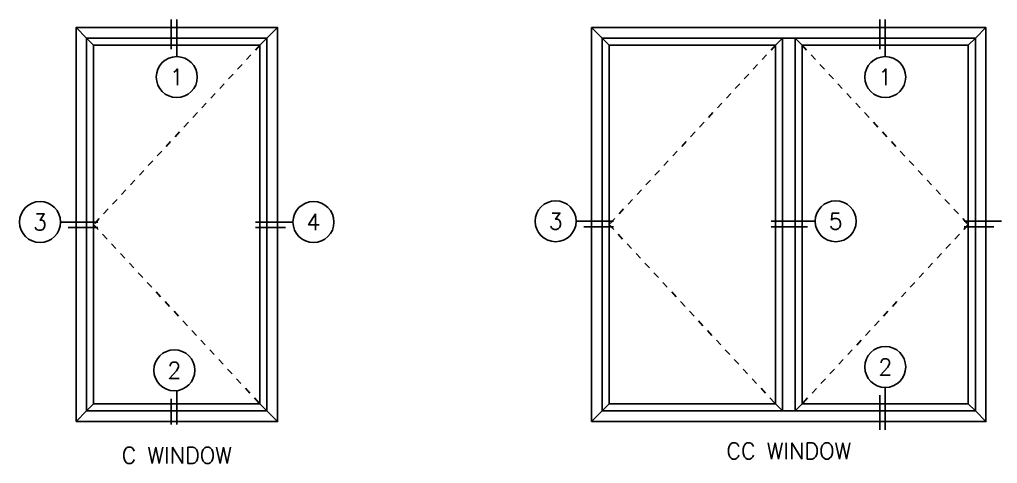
# Model space of a CAD drawing. Extents: x -2.1 to 55.9, y -1 to 38.1.
# Drawn here: x 1.69 to 16.57, y -0.93 to 5.83 of the extents above; entities that cross this region are included whole.
import ezdxf
from ezdxf.enums import TextEntityAlignment as Align

# ---------------------------------------------------------------- set-up
doc = ezdxf.new("R2010")
doc.units = 0
doc.header["$LTSCALE"] = 0.25
doc.header["$MEASUREMENT"] = 0
doc.linetypes.add('HIDDEN', pattern=[0.375, 0.25, -0.125])
for name, color, linetype in [('ELEV_FRAME', 1, 'CONTINUOUS'), ('ELEV_VENT', 5, 'CONTINUOUS'), ('MISC', 7, 'CONTINUOUS'), ('TEXT', 7, 'CONTINUOUS')]:
    doc.layers.add(name, color=color, linetype=linetype)
doc.styles.get("Standard").update_dxf_attribs({"font": 'simplex.shx'})

msp = doc.modelspace()

# ---------------------------------------------------------------- linework, layer by layer
at = {"layer": 'ELEV_FRAME'}
for p, q in [((2.549, 5.709), (2.71, 5.548)), ((5.454, 5.548), (5.615, 5.709)), ((10.394, 5.709), (10.555, 5.548)), ((16.233, 5.548), (16.394, 5.709)), ((2.71, 5.548), (5.454, 5.548)), ((2.71, -0.13), (2.71, 5.548)), ((5.454, -0.13), (5.454, 5.548)), ((13.299, 5.548), (13.49, 5.548)), ((2.549, -0.291), (2.71, -0.13)), ((5.454, -0.13), (2.71, -0.13)), ((5.615, -0.291), (5.454, -0.13)), ((10.394, -0.291), (10.555, -0.13)), ((13.299, -0.13), (13.49, -0.13)), ((16.394, -0.291), (16.233, -0.13))]:
    msp.add_line(p, q, dxfattribs=at)
for points in [[(2.549, -0.291), (2.549, 5.709), (5.615, 5.709), (5.615, -0.291)], [(10.394, -0.291), (10.394, 5.709), (16.394, 5.709), (16.394, -0.291)], [(10.555, -0.13), (10.555, 5.548), (13.299, 5.548), (13.299, -0.13)], [(16.233, -0.13), (16.233, 5.548), (13.49, 5.548), (13.49, -0.13)]]:
    msp.add_lwpolyline(points, close=True, dxfattribs=at)
at = {"layer": 'ELEV_VENT'}
for p, q in [((2.817, 5.441), (2.71, 5.548)), ((5.347, 5.441), (5.454, 5.548)), ((5.347, 5.441), (5.454, 5.548)), ((10.662, 5.441), (10.555, 5.548)), ((13.192, 5.441), (13.299, 5.548)), ((13.597, 5.441), (13.49, 5.548)), ((16.126, 5.441), (16.233, 5.548)), ((2.817, -0.023), (2.71, -0.13)), ((5.347, -0.023), (5.454, -0.13)), ((5.347, -0.023), (5.454, -0.13)), ((10.662, -0.023), (10.555, -0.13)), ((13.192, -0.023), (13.299, -0.13)), ((13.597, -0.023), (13.49, -0.13)), ((16.126, -0.023), (16.233, -0.13))]:
    msp.add_line(p, q, dxfattribs=at)
for points in [[(2.817, -0.023), (2.817, 5.441), (5.347, 5.441), (5.347, -0.023)], [(10.662, -0.023), (10.662, 5.441), (13.192, 5.441), (13.192, -0.023)], [(16.126, -0.023), (16.126, 5.441), (13.597, 5.441), (13.597, -0.023)]]:
    msp.add_lwpolyline(points, close=True, dxfattribs=at)
at = {"layer": 'MISC', "linetype": 'HIDDEN'}
for p, q in [((5.347, 5.441), (2.817, 2.709)), ((13.192, 5.441), (10.662, 2.709)), ((13.597, 5.441), (16.126, 2.709)), ((2.817, 2.709), (5.347, -0.023)), ((10.662, 2.709), (13.192, -0.023)), ((16.126, 2.709), (13.597, -0.023))]:
    msp.add_line(p, q, dxfattribs=at)
at = {"layer": 'TEXT'}
for p, q in [((3.998, 5.383), (3.998, 5.832)), ((4.082, 5.267), (4.082, 5.832)), ((14.778, 5.383), (14.778, 5.832)), ((14.862, 5.267), (14.862, 5.832)), ((2.314, 2.747), (2.882, 2.747)), ((5.85, 2.747), (5.282, 2.747)), ((10.159, 2.76), (10.727, 2.76)), ((13.796, 2.76), (13.125, 2.76)), ((16.63, 2.76), (16.062, 2.76)), ((2.429, 2.663), (2.882, 2.663)), ((5.735, 2.663), (5.282, 2.663)), ((10.274, 2.676), (10.727, 2.676)), ((13.681, 2.676), (13.125, 2.676)), ((16.514, 2.676), (16.062, 2.676)), ((4.082, 0.177), (4.082, -0.337)), ((14.862, 0.228), (14.862, -0.417)), ((3.998, 0.056), (3.998, -0.337)), ((14.778, 0.112), (14.778, -0.417))]:
    msp.add_line(p, q, dxfattribs=at)
for centre in [(4.082, 4.955), (14.862, 4.955), (2.002, 2.747), (6.162, 2.747), (9.847, 2.76), (14.108, 2.76), (4.045, 0.489), (14.862, 0.54)]:
    msp.add_circle(centre, 0.312, dxfattribs=at)

# ---------------------------------------------------------------- texts
for s, p in [('1', (4.082, 4.955)), ('1', (14.862, 4.955)), ('3', (2.002, 2.747)), ('4', (6.162, 2.747)), ('3', (9.847, 2.76)), ('5', (14.108, 2.76)), ('2', (4.045, 0.489)), ('2', (14.862, 0.54))]:
    msp.add_text(s, height=0.248, dxfattribs=at).set_placement(p, align=Align.MIDDLE_CENTER)
for s, p in [('C WINDOW', (4.082, -0.93)), ('CC WINDOW', (13.394, -0.863))]:
    msp.add_text(s, height=0.248, dxfattribs=at).set_placement(p, align=Align.CENTER)

doc.saveas('drawing.dxf')
